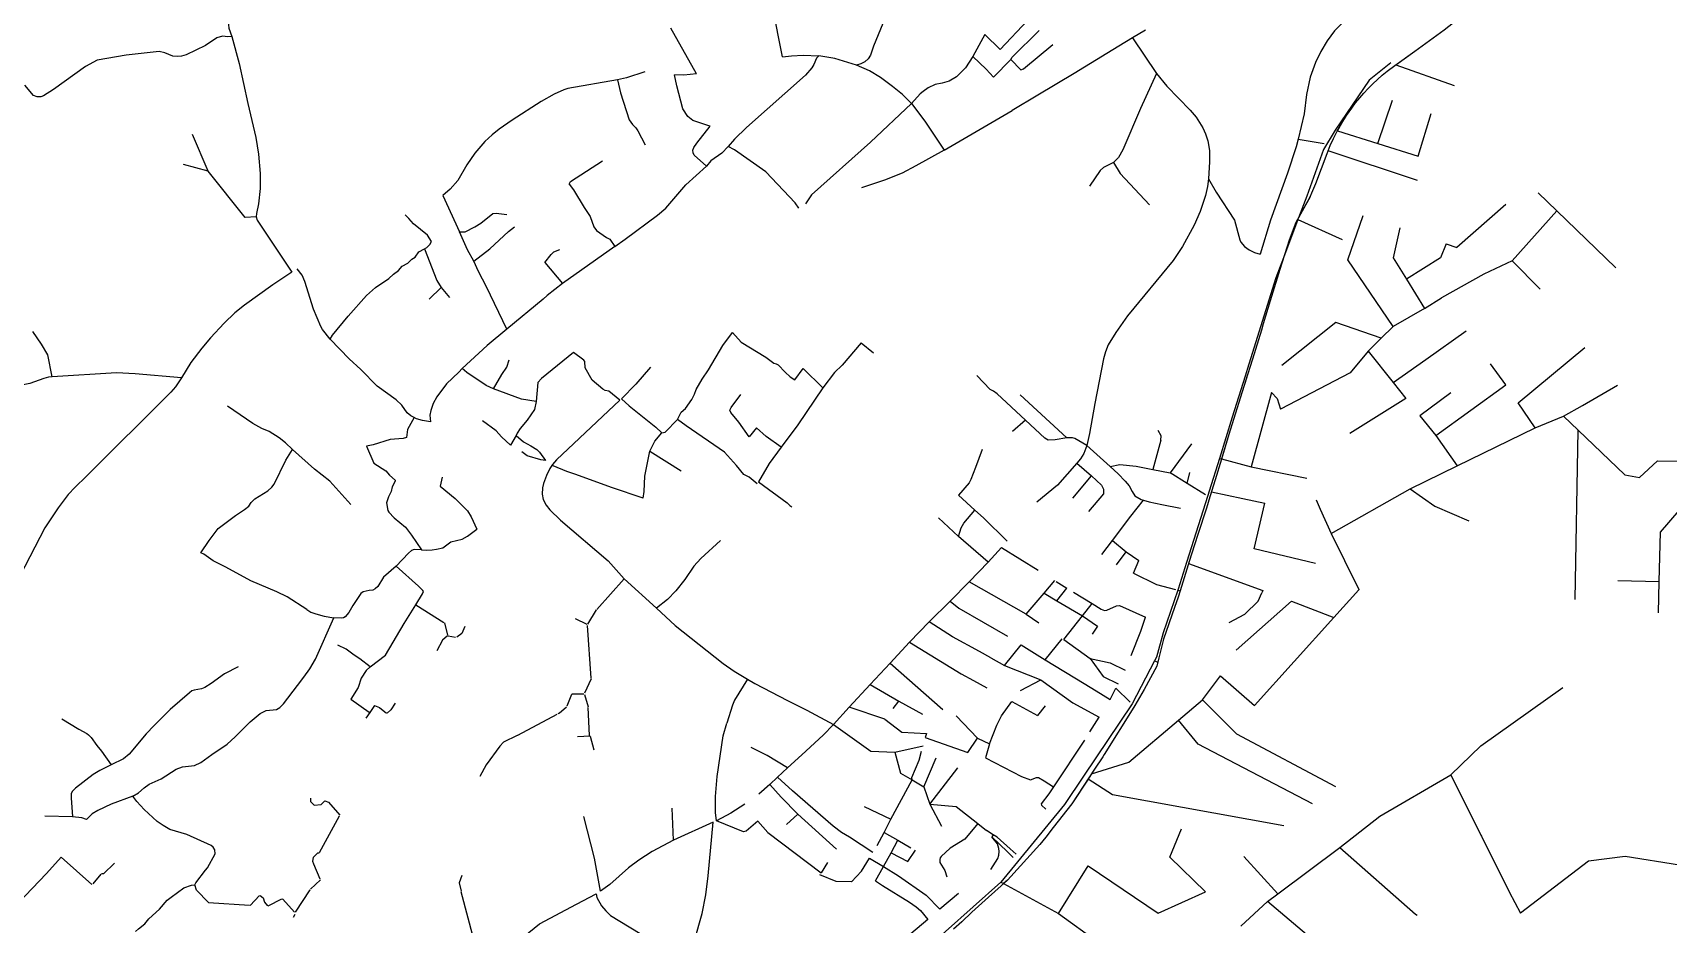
# Model space of a CAD drawing. Header units: metres. Extents: x 432891 to 477890, y 2556094 to 2581523.
# Drawn here: x 452081 to 454709, y 2574045 to 2575478 of the extents above; entities that cross this region are included whole.
import ezdxf

# ---------------------------------------------------------------- set-up
doc = ezdxf.new("R2010")
doc.units = ezdxf.units.M
for name, color, linetype in [('W10_MAIN_PIPE', 1, 'Continuous'), ('W10_PIPE_DN200', 8, 'Continuous'), ('W10_PIPE_DN250_400', 3, 'Continuous'), ('W10_PIPE_DN500_800', 30, 'Continuous'), ('W10_PIPE_DN900_1200', 1, 'Continuous')]:
    doc.layers.add(name, color=color, linetype=linetype)

msp = doc.modelspace()

# ---------------------------------------------------------------- linework, layer by layer
at = {"layer": 'W10_MAIN_PIPE'}
for points in [[(454302, 2575448.6), (454349.2, 2575482.7), (454436.3, 2575552), (454454.7, 2575569.2), (454458, 2575573.5), (454460.9, 2575577.4), (454463.7, 2575581.4), (454465.6, 2575584.4), (454466.4, 2575585.6), (454469.2, 2575590.2), (454471.8, 2575595), (454474.2, 2575599.8), (454476.5, 2575604.8), (454478.6, 2575609.8), (454479.4, 2575611.8)], [(454133.7, 2575214.6), (454136.5, 2575220.7), (454143.2, 2575235.7), (454161.1, 2575284.1), (454166.2, 2575296.8), (454171.5, 2575308.4), (454177.3, 2575319.8), (454184.5, 2575332.6), (454192.3, 2575345), (454200.7, 2575357.1), (454206.9, 2575365.3), (454213.4, 2575373.3), (454220.2, 2575381.1), (454227.2, 2575388.7), (454234.5, 2575396), (454242, 2575403.1), (454249.7, 2575410), (454257.6, 2575416.5), (454269.9, 2575425.3), (454302, 2575448.6)], [(454133.7, 2575214.6), (454111, 2575173.3), (454100.1, 2575144.9), (454085.1, 2575097.6), (454071.9, 2575054.1), (454069.8, 2575047.1), (454058.5, 2575010.2), (454055.4, 2575000.1), (454041.1, 2574953.5), (454033.2, 2574928.6), (454024, 2574899.2), (454003.1, 2574832.6), (453991.2, 2574793.1), (453981.1, 2574759.6), (453972.8, 2574732.5), (453967.2, 2574714.1), (453953.4, 2574671.9), (453943, 2574640.3), (453937.6, 2574622.8), (453924.8, 2574581.4), (453921.5, 2574570.9), (453915.8, 2574554.6), (453898, 2574503.6), (453890.6, 2574473.6), (453887.3, 2574460.1), (453867.4, 2574422.8), (453852.2, 2574396.8), (453850.6, 2574394.1), (453803.1, 2574318), (453800.9, 2574314.7), (453787.5, 2574294.5), (453750.7, 2574239.1), (453721, 2574201.1), (453708.9, 2574185.6), (453699.4, 2574173.5), (453647.4, 2574116.4), (453617, 2574089.2), (453590.4, 2574064.9), (453574.3, 2574049.4), (453560.8, 2574037.6)]]:
    msp.add_lwpolyline(points, dxfattribs=at)
at = {"layer": 'W10_PIPE_DN200'}
for points in [[(454299.4, 2575649.7), (454296.1, 2575636.4), (454281.1, 2575598.2), (454273.2, 2575584.7), (454266.9, 2575575.8), (454249.4, 2575555.7), (454201.1, 2575509.8), (454173.1, 2575481.3), (454161.2, 2575465.2), (454150.9, 2575448.1), (454142.2, 2575430.1), (454134.1, 2575406.8), (454128.1, 2575378.8), (454124.4, 2575347.9), (454114.5, 2575307.3)], [(453286.3, 2575439.2), (453270, 2575520.2), (453268.7, 2575533.3), (453269.1, 2575554.4), (453269.2, 2575565.5), (453267.2, 2575572.9), (453263.1, 2575580.1), (453254.2, 2575591.8)], [(452396.7, 2575496.2), (452396.1, 2575491), (452396.6, 2575485.7), (452401.2, 2575472.3)], [(453635.7, 2575451.4), (453680.1, 2575498.1)], [(452401.2, 2575472.3), (452395, 2575471.5), (452386.3, 2575472.4), (452377.2, 2575469.9), (452358.8, 2575457.7), (452328, 2575442.6), (452320.6, 2575440.5), (452313.4, 2575439.9), (452306.3, 2575440.6), (452293.9, 2575445.8), (452284.5, 2575447.8), (452231.8, 2575441.8), (452185, 2575434), (452166.2, 2575423.9), (452114.6, 2575386.9), (452099, 2575376.8), (452094.7, 2575375.2), (452088.4, 2575375), (452082.6, 2575377.4), (452068.9, 2575393.8)], [(452401.2, 2575472.3), (452413, 2575428.7), (452426.8, 2575364.4), (452439.7, 2575309.7), (452444.4, 2575283.2), (452446.9, 2575251.9)], [(453147.7, 2575412), (453106.8, 2575485.3)], [(453611.1, 2575475.2), (453591.9, 2575440)], [(453611.1, 2575475.2), (453635.7, 2575451.4)], [(453652.7, 2575435.2), (453655, 2575438.6), (453698.7, 2575481.5)], [(453869.3, 2575482.4), (453848.6, 2575470)], [(453848.6, 2575470), (453886.7, 2575412.6)], [(453286.3, 2575439.2), (453300.6, 2575441.1), (453319.3, 2575441.8), (453344.2, 2575440.9)], [(453591.9, 2575440), (453580.2, 2575421.5), (453565.8, 2575407.2), (453553.6, 2575400.3), (453542.6, 2575397), (453531.2, 2575394.7), (453519.9, 2575389.6), (453511.8, 2575383.8), (453507.5, 2575379.8), (453493.2, 2575364.2)], [(453591.9, 2575440), (453613.1, 2575419.5), (453625.2, 2575406.6)], [(453669, 2575418.3), (453673.3, 2575420.3), (453720.4, 2575459.1)], [(453065, 2575415.4), (453035.5, 2575405.7), (453020.9, 2575402.2)], [(453147.7, 2575412), (453127.5, 2575409.7), (453112.7, 2575410.4)], [(453170, 2575328.2), (453166.2, 2575328.8), (453142.1, 2575337), (453134, 2575343.4), (453125.8, 2575355.9), (453116.2, 2575392.7), (453112.7, 2575410.4)], [(453625.2, 2575406.6), (453652.7, 2575435.2)], [(453652.7, 2575435.2), (453669, 2575418.3)], [(453886.7, 2575412.6), (453861.2, 2575356.5), (453833.1, 2575290.2), (453825.8, 2575277.5), (453818.1, 2575269.8)], [(453886.7, 2575412.6), (453903.7, 2575392.5), (453941.2, 2575353.9), (453950.7, 2575342.3), (453961.2, 2575325.3), (453965.8, 2575315.5), (453969.4, 2575304.4), (453972, 2575288.7), (453972.3, 2575270.4), (453970.7, 2575243.4)], [(454263.2, 2575429.6), (454228.9, 2575401.8), (454173.9, 2575321.8)], [(454271.6, 2575426.6), (454365, 2575393.4)], [(453020.9, 2575402.2), (452941, 2575388.4), (452934.8, 2575386.5), (452919.1, 2575379.2), (452898.5, 2575367.4), (452851.5, 2575337.5), (452830.9, 2575323.3), (452819.6, 2575314.3), (452807.9, 2575303.5), (452791.7, 2575284.7), (452778.9, 2575265.9), (452764.4, 2575240.8), (452752.3, 2575226.6), (452740.2, 2575216.4)], [(453020.9, 2575402.2), (453025.6, 2575381.6), (453039.7, 2575338), (453045.1, 2575330.4), (453050.3, 2575325.1), (453053.8, 2575320.4), (453065.3, 2575297.8)], [(453493.2, 2575364.2), (453427.7, 2575302.4), (453332.8, 2575217.4), (453323, 2575203)], [(454242.7, 2575300.3), (454266, 2575369.8)], [(454307.5, 2575279.6), (454328.1, 2575348.3)], [(452363.5, 2575255.7), (452338, 2575314.7)], [(453163.9, 2575263.5), (453144.4, 2575281.3), (453142.5, 2575285), (453142, 2575289.5), (453143.4, 2575293.6), (453148.2, 2575300.4), (453170, 2575328.2)], [(454114.5, 2575307.3), (454111.4, 2575294.7), (454097.3, 2575252.3), (454070.1, 2575176.9), (454053.5, 2575122.3)], [(454114.5, 2575307.3), (454156.6, 2575300.3)], [(454173.9, 2575321.8), (454155.5, 2575290.6)], [(454177.7, 2575320.6), (454242.7, 2575300.3)], [(453312.3, 2575196.4), (453306.6, 2575204.7), (453259.5, 2575254.6), (453209.2, 2575290.1), (453199, 2575295.4)], [(453545.9, 2575289.6), (453500.5, 2575264), (453478.1, 2575252.5), (453449.8, 2575241.1), (453413.1, 2575229.1)], [(454155.5, 2575290.6), (454128.3, 2575215.7)], [(454306.4, 2575240.8), (454162.7, 2575288.2)], [(454242.7, 2575300.3), (454307.5, 2575279.6)], [(452363.5, 2575255.7), (452323.6, 2575266.5)], [(452440.5, 2575182), (452422.8, 2575181), (452363.5, 2575255.7)], [(452446.9, 2575251.9), (452446.9, 2575227.8), (452444, 2575203)], [(452943.4, 2575234.9), (452945.4, 2575239.2), (452997, 2575272.4)], [(453818.1, 2575269.8), (453801.8, 2575261.3), (453796.4, 2575256.5), (453779.4, 2575231.5)], [(453818.1, 2575269.8), (453828.7, 2575252.1), (453875.7, 2575201.5)], [(452943.4, 2575234.9), (452950.3, 2575225.8), (452967.5, 2575197.1), (452977.3, 2575182.9), (452983, 2575166.4), (452987.3, 2575160.2), (453003.1, 2575149.3), (453008.5, 2575146.6), (453016.6, 2575134.4)], [(453970.7, 2575243.4), (453969.1, 2575231.1), (453965.8, 2575216.6), (453957, 2575190.9), (453947.3, 2575169.1), (453928.9, 2575134.5), (453913.6, 2575112.2), (453840.6, 2575023.4), (453821.4, 2574996.6), (453809.5, 2574976.5), (453804.9, 2574965.2), (453801.9, 2574954), (453787.8, 2574882.2), (453779.4, 2574834.1), (453774.8, 2574814.7)], [(453970.7, 2575243.4), (453982.9, 2575221.9), (454012.1, 2575176.8), (454020.7, 2575145.3), (454022.5, 2575141.8), (454028.6, 2575134.7), (454036, 2575129), (454044.4, 2575124.8), (454053.5, 2575122.3)], [(452444, 2575203), (452440.8, 2575187.5), (452440.5, 2575182)], [(452740.2, 2575216.4), (452767.1, 2575157.9)], [(454128.3, 2575215.7), (454115.1, 2575180.7)], [(454448.3, 2575202.3), (454369.5, 2575132.9)], [(454500.1, 2575220.7), (454530.1, 2575191.8)], [(452440.5, 2575182), (452442.2, 2575176.7), (452497.5, 2575093.2)], [(452722.3, 2575142.4), (452715.7, 2575152.6), (452693.4, 2575171.1), (452685.8, 2575179.7), (452679.6, 2575185.5)], [(452767.1, 2575157.9), (452776.2, 2575157.9), (452792, 2575166.1), (452801.4, 2575172.1), (452820.6, 2575187.7), (452825.8, 2575188.2), (452843, 2575185.9)], [(454114.1, 2575178.1), (454092.4, 2575120.8)], [(454114.1, 2575178.1), (454185.3, 2575146)], [(454267.1, 2575006.1), (454194.5, 2575113.1), (454219.2, 2575184.6)], [(454530.1, 2575191.8), (454458.2, 2575111.4)], [(454530.1, 2575191.8), (454624.8, 2575100.5)], [(452790.1, 2575110.8), (452779.9, 2575129.2), (452767.1, 2575157.9)], [(452790.1, 2575110.8), (452816, 2575131.1), (452845.6, 2575158.8), (452855.6, 2575166)], [(454277.7, 2575164.6), (454267.3, 2575116.5), (454288.4, 2575082.1)], [(452559.4, 2574985.8), (452563.2, 2574992.1), (452588.2, 2575022.4), (452617.6, 2575056), (452632.1, 2575068.9), (452653.8, 2575082.9), (452661.2, 2575090.3), (452669, 2575095.9), (452674.9, 2575102.8), (452683.9, 2575107.8), (452690.6, 2575114.1), (452695.8, 2575117.5), (452701.9, 2575126), (452710.7, 2575130.9)], [(452710.7, 2575130.9), (452714.6, 2575132.8), (452719.6, 2575137.6), (452722.3, 2575142.4)], [(452710.7, 2575130.9), (452730.9, 2575079.7), (452737.9, 2575068.6)], [(452904, 2575108.9), (452914.3, 2575121.9), (452918.7, 2575125.8), (452928.5, 2575129.7)], [(454352.1, 2575138.9), (454343, 2575116.2), (454288.4, 2575082.1)], [(454352.1, 2575138.9), (454369.5, 2575132.9)], [(452559.4, 2574985.8), (452547.2, 2575001), (452544.2, 2575006), (452532.3, 2575033.7), (452518.8, 2575078.5), (452514.2, 2575088.4), (452506.4, 2575098.9)], [(452843, 2575002), (452810.4, 2575069.9), (452797.5, 2575094.2), (452790.1, 2575110.8)], [(452904, 2575108.9), (452932.8, 2575075.2)], [(454458.2, 2575111.4), (454412.6, 2575090.1)], [(454503.6, 2575066.2), (454458.2, 2575111.4)], [(452497.5, 2575093.2), (452467.1, 2575073.2), (452421.6, 2575040.1), (452406.2, 2575028), (452389.1, 2575011.5), (452367, 2574987.8), (452352.9, 2574971.4)], [(452737.9, 2575068.6), (452718.6, 2575049.9)], [(452737.9, 2575068.6), (452750.9, 2575052.5)], [(454288.4, 2575082.1), (454317.4, 2575034.9)], [(454412.6, 2575090.1), (454344.7, 2575052)], [(454317.4, 2575034.9), (454344.7, 2575052)], [(454317.4, 2575034.9), (454267.1, 2575006.1)], [(452112.7, 2574925.2), (452105.5, 2574960.4), (452095.7, 2574977.8), (452081.7, 2574998)], [(453144.7, 2574897.5), (453147.4, 2574905), (453157.2, 2574921.6), (453167.1, 2574936.3), (453190.1, 2574975.5), (453205.8, 2574996.2)], [(453205.8, 2574996.2), (453219.8, 2574980.6), (453259.2, 2574956.7), (453271.9, 2574947), (453275.7, 2574946.2), (453279.2, 2574944.2), (453290.4, 2574932.4), (453298.4, 2574925.4), (453305.7, 2574920.2), (453319.5, 2574938.6), (453350.6, 2574907.3)], [(454248, 2574987.1), (454175.2, 2575012.6), (454088.4, 2574943.3)], [(454267.1, 2575006.1), (454248, 2574987.1)], [(454319.6, 2574953), (454384.5, 2574998.8)], [(452352.9, 2574971.4), (452335.4, 2574948.2), (452320.4, 2574923.7)], [(452694.1, 2574859.9), (452688.8, 2574862.6), (452683.2, 2574867.1), (452674.7, 2574879.5), (452665.6, 2574888), (452635, 2574910), (452608.4, 2574936.9), (452589.9, 2574954), (452559.4, 2574985.8)], [(453412.7, 2574979.7), (453381.9, 2574943.7), (453369.7, 2574932.1), (453350.6, 2574907.3)], [(453412.7, 2574979.7), (453432.5, 2574963.5)], [(454227, 2574966.3), (454198.1, 2574931.6), (454086.1, 2574873.1)], [(454248, 2574987.1), (454227, 2574966.3)], [(454227, 2574966.3), (454267.2, 2574915.9)], [(454468, 2574883.1), (454574.9, 2574972.1)], [(452821.7, 2574906.1), (452835, 2574929.1), (452842.9, 2574940.7), (452846.8, 2574952.5)], [(453074, 2574940.6), (453050.2, 2574913.3), (453027.3, 2574889.9)], [(454267.2, 2574915.9), (454319.6, 2574953)], [(454448.1, 2574912.4), (454423.7, 2574946.3)], [(452112.7, 2574925.2), (452106.7, 2574924.6), (452099.2, 2574922.4), (452076.6, 2574914.4), (452048, 2574908.6)], [(452320.4, 2574923.7), (452246.1, 2574930), (452215.8, 2574931.4), (452112.7, 2574925.2)], [(452320.4, 2574923.7), (452310.7, 2574909.1), (452303.4, 2574900.5), (452167.3, 2574764.9)], [(453676.3, 2574855.5), (453631.2, 2574897.7), (453625.2, 2574902), (453619.7, 2574904.6), (453598.5, 2574927.1)], [(454032, 2574924.6), (454024, 2574899.2), (454003.1, 2574832.6), (453991.2, 2574793.2)], [(454267.2, 2574915.9), (454287.6, 2574890.3)], [(454335.9, 2574830.8), (454448.1, 2574912.4)], [(454571.5, 2574878.9), (454627.5, 2574911.8)], [(452890.3, 2574885.4), (452887.7, 2574872.6), (452875.9, 2574855.3), (452864.7, 2574842.3), (452859.8, 2574834.7), (452858.2, 2574830.9)], [(453027.3, 2574889.9), (453039.7, 2574878.7), (453082.4, 2574844.5), (453092.1, 2574835.1)], [(453117.5, 2574856.7), (453123.5, 2574868.1), (453130.2, 2574874.3), (453140.3, 2574888.7), (453144.7, 2574897.5)], [(453283.7, 2574812.2), (453260, 2574829.2), (453244.5, 2574843.4), (453232.7, 2574828.6), (453215.8, 2574852.1), (453203, 2574868), (453201.3, 2574871.8), (453203.6, 2574875.9), (453219, 2574897)], [(453350.6, 2574907.3), (453310.7, 2574847.9), (453283.7, 2574812.2)], [(453668, 2574896.1), (453742.7, 2574827.1)], [(454071.8, 2574899.9), (454039.1, 2574780.4)], [(454071.8, 2574899.9), (454080.8, 2574890.3), (454086.1, 2574873.1)], [(454287.6, 2574890.3), (454197.7, 2574834.2)], [(454360, 2574899.2), (454310, 2574862.4)], [(452498.9, 2574808.4), (452487.6, 2574819.1), (452477.5, 2574827), (452461.5, 2574837.2), (452449.7, 2574842), (452435, 2574849.9), (452394.2, 2574878.1)], [(454310, 2574862.4), (454335.9, 2574830.8)], [(454495.3, 2574843.1), (454468, 2574883.1)], [(454495.3, 2574843.1), (454540.8, 2574862.2)], [(454540.8, 2574862.2), (454571.5, 2574878.9)], [(454540.8, 2574862.2), (454564.2, 2574839.7)], [(452848.8, 2574815.6), (452834.5, 2574828.5), (452826, 2574838.1), (452804, 2574854.5)], [(453072.9, 2574805.9), (453081, 2574821.8), (453092.1, 2574835.1)], [(453092.1, 2574835.1), (453097.8, 2574836.3), (453117.5, 2574856.7)], [(453245.5, 2574753), (453232.6, 2574763.7), (453223.9, 2574768), (453212.2, 2574782.5), (453193, 2574804.1), (453131.3, 2574846.2), (453117.5, 2574856.7)], [(453676.3, 2574855.5), (453655.4, 2574837.3)], [(453742.7, 2574827.1), (453724.4, 2574824.1), (453712.7, 2574823.3), (453707.4, 2574826.6), (453676.3, 2574855.5)], [(453893.7, 2574823.2), (453894.2, 2574830.1), (453889.7, 2574838.7)], [(454370.1, 2574781.9), (454495.3, 2574843.1)], [(454559.5, 2574567.2), (454564.2, 2574839.7)], [(454564.2, 2574839.7), (454639.3, 2574767.6)], [(452351.5, 2574642.1), (452364.8, 2574661.9), (452379.2, 2574681.2), (452407.1, 2574702.4), (452421.5, 2574711.7), (452428.6, 2574717.4), (452432.4, 2574723.3), (452438.2, 2574728.9), (452459.4, 2574741.9), (452465.4, 2574747.9), (452469.2, 2574752.8), (452488.3, 2574791.2), (452498.9, 2574808.4)], [(452592.4, 2574720.2), (452558.7, 2574757.5), (452534, 2574776.9), (452498.9, 2574808.4)], [(452858.2, 2574830.9), (452848.8, 2574815.6)], [(452858.2, 2574830.9), (452869.8, 2574820.5), (452881.9, 2574814.4), (452891.5, 2574808.3), (452895.9, 2574804.3), (452905.2, 2574790.7)], [(453062.1, 2574730.4), (453063.9, 2574740.9), (453064.8, 2574765.7), (453072.9, 2574805.9)], [(453072.9, 2574805.9), (453123.1, 2574774.3)], [(453283.7, 2574812.2), (453264.8, 2574785.8), (453247.4, 2574756.3)], [(453606.7, 2574808.2), (453596.1, 2574779.7), (453588.8, 2574759.9)], [(453774.8, 2574814.7), (453755.5, 2574825.9), (453751.8, 2574827), (453742.7, 2574827.1)], [(453774.8, 2574814.7), (453770.2, 2574802.1), (453764.9, 2574793.4), (453759.1, 2574786.4)], [(453774.8, 2574814.7), (453812.4, 2574781)], [(453893.7, 2574823.2), (453880.8, 2574776.2)], [(453943.3, 2574817.5), (453908.8, 2574771.1)], [(454335.9, 2574830.8), (454370.1, 2574781.9)], [(452905.2, 2574790.7), (452897.7, 2574792), (452876.1, 2574798.2), (452867, 2574804.5)], [(453062.1, 2574730.4), (453011.1, 2574747.5), (452954.1, 2574768.2), (452939.3, 2574772.9), (452917.6, 2574782.3), (452916.4, 2574784.1)], [(453759.1, 2574786.4), (453727.7, 2574751.1)], [(453759.1, 2574786.4), (453782.3, 2574765.9)], [(453812.4, 2574781), (453827.9, 2574784.3), (453854.1, 2574781.4), (453880.8, 2574776.2)], [(453812.4, 2574781), (453825.3, 2574769.2), (453836.8, 2574757.4), (453843.1, 2574749.9), (453847.8, 2574740.9)], [(453988, 2574794.1), (453991.2, 2574793.2)], [(453991.2, 2574793.2), (454039.1, 2574780.4)], [(454039.1, 2574780.4), (454128.4, 2574762.1)], [(454294.3, 2574744.9), (454370.1, 2574781.9)], [(454639.3, 2574767.6), (454662.8, 2574763.2), (454691.7, 2574790.2), (454813.5, 2574789.4)], [(454694.7, 2574596.1), (454696.6, 2574675.3), (454726.6, 2574710.4), (454812.7, 2574710.4), (454813.5, 2574789.4)], [(452167.3, 2574764.9), (452149.7, 2574747.9), (452138.5, 2574735.9), (452122.3, 2574714.5), (452100.7, 2574682.7), (452044.9, 2574573.6), (452038.1, 2574563.7), (452032.3, 2574553.4), (452021.7, 2574528.1), (452017.5, 2574516.2), (452014.5, 2574504.2), (452010.3, 2574493.4), (452004.8, 2574482.9), (451995, 2574455.3)], [(452739.5, 2574763.9), (452735.8, 2574749.7), (452760.2, 2574729.8), (452780.2, 2574710), (452785.9, 2574700), (452795, 2574680.1)], [(453247.4, 2574756.3), (453293.7, 2574722.5), (453297.7, 2574718.4), (453301.2, 2574716.4)], [(453588.8, 2574759.9), (453585.9, 2574754.8), (453568.6, 2574735.1)], [(453752.7, 2574730), (453782.3, 2574765.9)], [(453782.3, 2574765.9), (453798.5, 2574751.1), (453801.6, 2574744.6), (453802, 2574739), (453801.7, 2574737.1), (453777.9, 2574708.7)], [(453880.8, 2574776.2), (453908.8, 2574771.1)], [(453936.1, 2574754), (453908.8, 2574771.1)], [(453936.1, 2574754), (453940.7, 2574771.2)], [(453965.6, 2574735.5), (453936.1, 2574754)], [(453568.6, 2574735.1), (453595.2, 2574710.9)], [(453727.7, 2574751.1), (453694.6, 2574723.7)], [(453816.1, 2574662.1), (453845.7, 2574701.1), (453866.2, 2574726.8)], [(453847.8, 2574740.9), (453852.2, 2574733.8), (453862.3, 2574728.1), (453866.2, 2574726.8)], [(453866.2, 2574726.8), (453875.1, 2574724.1), (453895.6, 2574719.9)], [(453975.3, 2574740.6), (453972.8, 2574732.5), (453967.2, 2574714.1), (453953.4, 2574671.9), (453943, 2574640.3), (453938.4, 2574625.4)], [(453975.3, 2574740.6), (454025.6, 2574729.6)], [(454025.6, 2574729.6), (454060.8, 2574721.9)], [(454143.5, 2574727.4), (454150, 2574712.5), (454167.7, 2574673.6)], [(454167.7, 2574673.6), (454294.3, 2574744.9)], [(454294.3, 2574744.9), (454334.4, 2574717.1), (454388.9, 2574694)], [(453568.8, 2574668.4), (453573, 2574682.3), (453577.5, 2574690), (453595.2, 2574710.9)], [(453595.2, 2574710.9), (453609, 2574698.4), (453647.1, 2574660.8)], [(453895.6, 2574719.9), (453925.7, 2574714.1)], [(454142.4, 2574625.4), (454044, 2574648.9), (454060.8, 2574721.9)], [(452705.8, 2574647.2), (452714.1, 2574646.7), (452723.2, 2574647.3), (452730.2, 2574648), (452740.4, 2574650.3), (452753, 2574659.8), (452771.2, 2574664.2), (452779.9, 2574669.3), (452795, 2574680.1)], [(453568.8, 2574668.4), (453536.7, 2574698.5)], [(454167.7, 2574673.6), (454189.1, 2574630.1), (454212, 2574583.6), (454212.3, 2574583.1)], [(453186.5, 2574662.4), (453155.1, 2574633.2), (453143.6, 2574620.7), (453129.2, 2574599.4), (453114.6, 2574581.2), (453101.1, 2574567.3), (453083.8, 2574553.2)], [(453616.3, 2574627.4), (453568.8, 2574668.4)], [(453638.1, 2574650.9), (453616.3, 2574627.4)], [(453638.1, 2574650.9), (453697, 2574614.3)], [(453798.9, 2574639.5), (453816.1, 2574662.1)], [(453816.1, 2574662.1), (453838.2, 2574644.1)], [(452521.9, 2574551), (452490.1, 2574571.5), (452473.8, 2574579.8), (452431.6, 2574597.4), (452391.8, 2574619.4), (452371.5, 2574629.7), (452356.5, 2574640), (452351.5, 2574642.1)], [(452696.7, 2574558.7), (452707.6, 2574576.2), (452709.2, 2574580.3), (452708.4, 2574582), (452701.2, 2574588.7), (452665.2, 2574621.1)], [(453616.3, 2574627.4), (453585.8, 2574595.5)], [(453822.8, 2574623), (453838.2, 2574644.1)], [(453838.2, 2574644.1), (453858.8, 2574630)], [(453849.8, 2574609.5), (453858.8, 2574630)], [(453938.4, 2574625.4), (453937.6, 2574622.8), (453924.8, 2574581.4), (453924.6, 2574580.9)], [(453938.4, 2574625.4), (454057.8, 2574581.6)], [(453031.8, 2574600.3), (452987.5, 2574551.5)], [(453585.8, 2574595.5), (453555.2, 2574564.8)], [(453677.7, 2574543.6), (453585.8, 2574595.5)], [(453706.4, 2574577.3), (453723.8, 2574597.7)], [(453725.7, 2574596.5), (453743, 2574585.8)], [(453849.8, 2574609.5), (453887.2, 2574591.2)], [(454628.2, 2574597.6), (454694.7, 2574596.1)], [(454693.6, 2574545.7), (454694.7, 2574596.1)], [(453677.7, 2574543.6), (453706.4, 2574577.3)], [(453706.4, 2574577.3), (453726.7, 2574565.3)], [(453726.7, 2574565.3), (453743, 2574585.8)], [(453753.4, 2574579.3), (453783.4, 2574560.7)], [(453887.2, 2574591.2), (453917.3, 2574583.5)], [(453924.6, 2574580.9), (453921.1, 2574582.4)], [(454003.5, 2574530.2), (454028.8, 2574543.5), (454050.4, 2574564.5), (454056.4, 2574577.8)], [(454057.8, 2574581.6), (454056.4, 2574577.8)], [(454171.9, 2574538.4), (454212.3, 2574583.1)], [(452521.9, 2574551), (452528.4, 2574547.1), (452536.2, 2574544.2), (452549.9, 2574540.7), (452565.4, 2574538.1)], [(452623.5, 2574459.3), (452648.4, 2574478.1), (452678, 2574529), (452696.7, 2574558.7)], [(452696.7, 2574558.7), (452742, 2574530.3)], [(452986.8, 2574550.8), (452972.8, 2574527.8)], [(453555.2, 2574564.8), (453521.9, 2574531.5)], [(453555.2, 2574564.8), (453569.2, 2574553.4), (453647.7, 2574508.5)], [(453677.7, 2574543.6), (453698.1, 2574529.6)], [(453726.7, 2574565.3), (453767.9, 2574541.1)], [(453767.9, 2574541.1), (453783.4, 2574560.7)], [(453783.4, 2574560.7), (453797.8, 2574551.7), (453803.3, 2574549.8), (453807.1, 2574550.1), (453822.5, 2574556.9), (453827.3, 2574557.6), (453869.4, 2574538.8)], [(454103.6, 2574564.7), (454014.8, 2574485.8)], [(454103.6, 2574564.7), (454171.9, 2574538.4)], [(452742.8, 2574529.8), (452747.8, 2574509.8)], [(452775.8, 2574523.8), (452770.8, 2574512.8), (452762.8, 2574506.8)], [(452952.8, 2574536.8), (452971.8, 2574527.8)], [(452978.8, 2574440.8), (452972.9, 2574525.8)], [(453521.9, 2574531.5), (453490.1, 2574498.6)], [(453602.4, 2574483.7), (453559, 2574507.4), (453521.9, 2574531.5)], [(453737.9, 2574502.8), (453767.9, 2574541.1)], [(453767.9, 2574541.1), (453792.1, 2574524.6), (453783.7, 2574511.8)], [(453846.2, 2574477.5), (453861.8, 2574516.4), (453869.4, 2574538.8)], [(453989.7, 2574444.6), (454044.3, 2574397), (454171.9, 2574538.4)], [(452623.5, 2574459.3), (452606.9, 2574472.2), (452597.8, 2574477.6), (452585, 2574487.3), (452571.5, 2574494)], [(452747.8, 2574508.8), (452739.8, 2574501.8), (452730.8, 2574484.8)], [(452748.8, 2574508.8), (452760.8, 2574506.8)], [(453490.1, 2574498.6), (453458.8, 2574464.9)], [(453490.1, 2574498.6), (453573.3, 2574448.1)], [(453643, 2574461.4), (453669.4, 2574494.6)], [(453669.4, 2574494.6), (453707.9, 2574470.3)], [(453707.9, 2574470.3), (453735.3, 2574504.1)], [(453737.9, 2574502.8), (453780.5, 2574472.4)], [(453458.8, 2574464.9), (453426.9, 2574430.5)], [(453458.8, 2574464.9), (453543.4, 2574390.7)], [(453620.8, 2574473.6), (453602.4, 2574483.7)], [(453620.8, 2574473.6), (453643, 2574461.4)], [(453707.9, 2574470.3), (453770.5, 2574432.1)], [(453780.5, 2574472.4), (453812.3, 2574465.7)], [(453780.5, 2574472.4), (453801.4, 2574443.7)], [(453812.3, 2574465.7), (453836.5, 2574453.7)], [(453883.9, 2574468.5), (453888.9, 2574466.7)], [(452411.6, 2574459.3), (452389.6, 2574447.8), (452368.1, 2574432.1), (452358.1, 2574425.8), (452352.6, 2574423.5), (452340.8, 2574421.7), (452337.3, 2574420.4), (452333.2, 2574417.5), (452302.5, 2574390.4), (452276.3, 2574365), (452263.9, 2574351.6), (452236.6, 2574318.9), (452227.2, 2574311.3), (452207.7, 2574301.5)], [(452623.5, 2574459.3), (452617.2, 2574453.4), (452609.2, 2574440.8), (452604.4, 2574426), (452592.7, 2574406.9)], [(452978.8, 2574439.8), (452967.8, 2574416.8)], [(453230, 2574439.3), (453209.2, 2574405.7), (453205.7, 2574397.4), (453196.6, 2574368.7)], [(453573.3, 2574448.1), (453592.8, 2574437.2)], [(453592.8, 2574437.2), (453614.3, 2574425.2)], [(453643, 2574461.4), (453701.2, 2574438)], [(453668.7, 2574421.2), (453701.2, 2574438)], [(453701.2, 2574438), (453752.5, 2574401.4)], [(453801.4, 2574443.7), (453825.3, 2574431.9)], [(453960.7, 2574406), (453989.7, 2574444.6)], [(452946.8, 2574414.8), (452939.8, 2574395.8)], [(452947.8, 2574415.8), (452966.8, 2574415.8)], [(452967.8, 2574414.8), (452973.8, 2574394.8)], [(453426.9, 2574430.5), (453393.3, 2574394.2)], [(453426.9, 2574430.5), (453473.2, 2574404.2)], [(453770.5, 2574432.1), (453789.9, 2574420.4)], [(453789.9, 2574420.4), (453812.4, 2574406.8)], [(453812.4, 2574406.8), (453821.5, 2574424.6)], [(453821.5, 2574424.6), (453844.9, 2574402.3)], [(454359.7, 2574285.3), (454408.2, 2574332.3), (454539.7, 2574426.1)], [(452592.7, 2574406.9), (452622.2, 2574386.2)], [(452623, 2574385.6), (452616.8, 2574376.8)], [(452630.8, 2574396.8), (452623, 2574385.6)], [(452630.8, 2574396.8), (452638.8, 2574393.8), (452649.8, 2574384.8)], [(452663.8, 2574400.8), (452656.8, 2574389.8), (452650.8, 2574384.8)], [(452927.5, 2574384.5), (452924.9, 2574383.7)], [(452927.5, 2574384.5), (452939.1, 2574395.1)], [(452976.2, 2574348.8), (452973.9, 2574393.8)], [(453393.3, 2574394.2), (453367.8, 2574366.7)], [(453450.4, 2574374.8), (453393.3, 2574394.2)], [(453463.9, 2574392.2), (453473.2, 2574404.2)], [(453473.2, 2574404.2), (453511.2, 2574383.2)], [(453630.5, 2574365.3), (453637.9, 2574380.3), (453654.4, 2574403.3)], [(453654.4, 2574403.3), (453695.6, 2574380.8)], [(453708.1, 2574396.5), (453695.6, 2574380.8)], [(453752.5, 2574401.4), (453795, 2574378.2)], [(453922.3, 2574373.4), (453960.7, 2574406)], [(453960.7, 2574406), (454015.4, 2574351.2), (454174.3, 2574266.9)], [(452128.3, 2574375.4), (452155.5, 2574359), (452168.6, 2574352.1), (452171.3, 2574349.7), (452175.5, 2574345.3), (452184.4, 2574332.5), (452192.1, 2574323.5), (452207.7, 2574301.5)], [(452860.7, 2574349.2), (452923.9, 2574383.3)], [(453180.1, 2574211.9), (453178.6, 2574225.1), (453178.6, 2574250.8), (453181.3, 2574283.1), (453190.7, 2574348), (453196.6, 2574368.7)], [(453367.8, 2574366.7), (453351.5, 2574349.5), (453317.3, 2574317.8)], [(453367.8, 2574366.7), (453427.8, 2574323.8)], [(453450.4, 2574374.8), (453477.8, 2574353.9)], [(453565.3, 2574380.5), (453599.2, 2574344.3)], [(453618.5, 2574335.3), (453630.5, 2574365.3)], [(453780, 2574354.8), (453795, 2574378.2)], [(453782.7, 2574287.3), (453842.7, 2574305.8), (453922.3, 2574373.4)], [(454137.4, 2574238.7), (453953.7, 2574334.7), (453922.3, 2574373.4)], [(452859.8, 2574348.8), (452837.8, 2574337.8), (452831.8, 2574331.8), (452809.8, 2574301.8), (452799.8, 2574282.8)], [(452976.8, 2574347.8), (452956.8, 2574346.8)], [(452976.8, 2574347.8), (452982.8, 2574325.8)], [(453466.5, 2574322.1), (453511.8, 2574332.1)], [(453477.8, 2574353.9), (453517.2, 2574351.9), (453515.5, 2574345.6)], [(453515.5, 2574345.6), (453584, 2574321.4)], [(453584, 2574321.4), (453599.2, 2574344.3)], [(453599.2, 2574344.3), (453618.5, 2574335.3)], [(453618.5, 2574335.3), (453612, 2574313.1)], [(453771.3, 2574341.3), (453721.4, 2574266.4)], [(453294.3, 2574296.6), (453261.5, 2574316.5), (453235.8, 2574329.3)], [(453317.3, 2574317.8), (453294.3, 2574296.6)], [(453427.8, 2574323.8), (453466.5, 2574322.1)], [(453466.5, 2574322.1), (453475.5, 2574288.1), (453494.3, 2574277.7)], [(453494.3, 2574277.7), (453493.8, 2574281.4), (453505.6, 2574309.3), (453509.6, 2574323.8)], [(453513.3, 2574266.5), (453533, 2574313)], [(453612, 2574313.1), (453670, 2574283), (453684.7, 2574277.5), (453694.1, 2574281.2), (453697.2, 2574281.1), (453706.5, 2574276), (453721.4, 2574266.4)], [(452207.7, 2574301.5), (452189.1, 2574292.4), (452178.8, 2574285.9), (452150, 2574263.9), (452145.2, 2574259.3), (452143.4, 2574255.3), (452143, 2574248.6), (452145.5, 2574218.3)], [(453278.2, 2574281.7), (453265.6, 2574270)], [(453294.3, 2574296.6), (453278.2, 2574281.7)], [(453431.3, 2574160.6), (453393.9, 2574185.3), (453380.9, 2574192.9), (453367.3, 2574203.2), (453302, 2574259.9), (453278.2, 2574281.7)], [(453523, 2574238.5), (453568, 2574297)], [(453782.7, 2574287.3), (453776.9, 2574278.6)], [(454181.7, 2574168.7), (454246, 2574219.3), (454359.7, 2574285.3)], [(454359.7, 2574285.3), (454408.2, 2574188.8), (454409.1, 2574187)], [(453265.6, 2574270), (453248, 2574254.5)], [(453265.6, 2574270), (453283.8, 2574249.7), (453310.8, 2574222.2)], [(453460, 2574214.2), (453494.3, 2574277.7)], [(453494.3, 2574277.7), (453513.3, 2574266.5)], [(453513.3, 2574266.5), (453523, 2574238.5)], [(453721.4, 2574266.4), (453713.9, 2574255.2), (453701.4, 2574239), (453702, 2574236.7), (453709, 2574230.6)], [(453816, 2574253.6), (453776.9, 2574278.6)], [(454091.6, 2574203.7), (453816, 2574253.6)], [(452242.3, 2574251.2), (452207.6, 2574238.5), (452185.9, 2574228.3), (452177, 2574223), (452167.8, 2574213.6)], [(452527.8, 2574247.8), (452527.8, 2574242.8), (452533.8, 2574236.8), (452544.8, 2574237.8), (452550.8, 2574243.8)], [(452550.8, 2574243.8), (452556.8, 2574241.8), (452574.8, 2574220.8)], [(453110.9, 2574180.4), (453108.9, 2574232)], [(453225.3, 2574238.2), (453203.2, 2574224.2), (453180.1, 2574211.9)], [(453417.3, 2574234.9), (453460, 2574214.2)], [(453523, 2574238.5), (453541.6, 2574203.1)], [(453523, 2574238.5), (453565.2, 2574234.9)], [(453565.2, 2574234.9), (453600.1, 2574207.2)], [(452145.5, 2574218.3), (452100.8, 2574219.1)], [(452167.8, 2574213.6), (452160.6, 2574216.7), (452145.5, 2574218.3)], [(452542.3, 2574160.7), (452574.4, 2574219.9)], [(452993.7, 2574098.5), (452984.2, 2574151.9), (452966.8, 2574218.8)], [(453174.5, 2574209.3), (453110.9, 2574180.4)], [(453141.2, 2574010.4), (453141.4, 2574013.9), (453144.9, 2574019.1), (453157, 2574062.6), (453163, 2574092.6), (453166.6, 2574123), (453174.5, 2574209.3)], [(453246.2, 2574211), (453227.5, 2574194.9), (453223.6, 2574193.8), (453180.1, 2574211.9)], [(453246.2, 2574211), (453262.7, 2574193), (453348.2, 2574128.1)], [(453292.4, 2574205.8), (453310.8, 2574222.2)], [(453310.8, 2574222.2), (453372.9, 2574166.1)], [(453449.2, 2574193.1), (453460, 2574214.2)], [(453600.1, 2574207.2), (453579.2, 2574182.2), (453555.3, 2574167.8), (453540.8, 2574154.5), (453539.4, 2574152.2), (453538.6, 2574149.6), (453538.9, 2574144.5), (453546.9, 2574131.8), (453550.1, 2574121.6)], [(453600.1, 2574207.2), (453613.8, 2574196.3)], [(453110.9, 2574180.4), (453076.7, 2574162.4), (453055, 2574148.6), (453038.8, 2574136), (453008.5, 2574109.2), (452993.7, 2574098.5)], [(453438.2, 2574172), (453449.2, 2574193.1)], [(453449.2, 2574193.1), (453471.3, 2574180.4)], [(453460.5, 2574160.4), (453471.3, 2574180.4)], [(453471.3, 2574180.4), (453492.2, 2574168.4)], [(453624.5, 2574189.4), (453613.8, 2574196.3)], [(453620.7, 2574133.2), (453632.1, 2574151.2), (453633.8, 2574156.7), (453634.3, 2574162.1), (453633.8, 2574167.4), (453631.4, 2574174.5), (453622.3, 2574186.1)], [(453624.5, 2574189.4), (453622.3, 2574186.1)], [(453656.4, 2574152.9), (453647.3, 2574161.8), (453622.3, 2574186.1)], [(453661.6, 2574158.3), (453651.9, 2574166.7), (453630.7, 2574185.3), (453624.5, 2574189.4)], [(453965.7, 2574097.3), (453908.2, 2574153.1), (453926.9, 2574198.9)], [(454409.1, 2574187), (454453.8, 2574097.8), (454471.7, 2574063.2)], [(452035.6, 2574048.4), (452041.7, 2574058.6), (452058, 2574079.2), (452103.3, 2574126.8), (452127.3, 2574153.3)], [(452127.3, 2574153.3), (452176.3, 2574109.2)], [(452541.8, 2574159.8), (452538.8, 2574159.8), (452531.8, 2574152.8), (452530.8, 2574146.8), (452532.8, 2574142.8)], [(453413.2, 2574130.8), (453425.8, 2574151.5)], [(453425.8, 2574151.5), (453448.6, 2574138.2)], [(453448.6, 2574138.2), (453460.5, 2574160.4)], [(453460.5, 2574160.4), (453487.7, 2574146.2)], [(453487.7, 2574146.2), (453499.7, 2574164.3)], [(454027.1, 2574154.3), (454082.1, 2574094.4)], [(454082.1, 2574094.4), (454181.7, 2574168.7)], [(454181.7, 2574168.7), (454302.9, 2574061.8), (454305.6, 2574059.8)], [(454816.7, 2574089), (454727, 2574140.6), (454639.7, 2574154.1), (454581.2, 2574146.8)], [(452178.7, 2574110.4), (452191.4, 2574125.8)], [(452213, 2574143.6), (452195, 2574126.6), (452192, 2574126.6)], [(452543.5, 2574117.7), (452533.2, 2574141.9)], [(452770.8, 2574123.8), (452766.8, 2574111.8), (452769.8, 2574098.8)], [(453413.2, 2574130.8), (453397, 2574113.4), (453372.1, 2574114.1), (453346.2, 2574124.8)], [(453358.4, 2574144.8), (453348.2, 2574128.1)], [(453435.6, 2574115.1), (453448.6, 2574138.2)], [(453448.6, 2574138.2), (453472.7, 2574123.5)], [(453472.7, 2574123.5), (453517.1, 2574092.3), (453538.6, 2574069.6)], [(453729.7, 2574062.7), (453777.1, 2574139.4)], [(453777.1, 2574139.4), (453889.5, 2574063), (453965.7, 2574097.3)], [(454581.2, 2574146.8), (454471.7, 2574063.2)], [(452364, 2574080.6), (452344.4, 2574100.4), (452341.9, 2574108.7)], [(452503.4, 2574064.6), (452527.2, 2574101)], [(452543.8, 2574116.8), (452527.8, 2574101.8)], [(452799, 2573986.9), (452770, 2574097.8)], [(453435.6, 2574115.1), (453446.6, 2574107.5), (453490.2, 2574080.9), (453500.9, 2574073.5), (453507.6, 2574067.3), (453519.3, 2574053.2)], [(452364, 2574080.6), (452429.8, 2574075.9)], [(452445.8, 2574091.8), (452430.8, 2574075.8)], [(452446.8, 2574091.8), (452451.8, 2574087.8), (452453.8, 2574080.8), (452458.8, 2574074.8)], [(452459.7, 2574075.3), (452481.9, 2574086.3)], [(452481.9, 2574086.3), (452483.4, 2574086)], [(452502.2, 2574064.6), (452483.4, 2574086)], [(452855.7, 2574013.6), (452895.4, 2574046.3), (452955, 2574077.6), (452986.7, 2574094.2)], [(452986.7, 2574094.2), (452987.7, 2574088.6), (452995.3, 2574074.9), (453002, 2574066.8), (453009.7, 2574059.7), (453072.4, 2574021.7), (453122.9, 2574003.9)], [(453568.6, 2574094.6), (453538.6, 2574069.6)], [(454022.4, 2574042.3), (454065.2, 2574081.8)], [(454065.2, 2574081.8), (454082.1, 2574094.4)], [(454100.1, 2574052.4), (454065.2, 2574081.8)], [(452500.3, 2574056.7), (452503.3, 2574061.9)], [(453519.3, 2574053.2), (453389.9, 2573943.6), (453376.9, 2573934.9), (453368.8, 2573928.3), (453352.1, 2573911)], [(454218.4, 2573952.6), (454100.1, 2574052.4)]]:
    msp.add_lwpolyline(points, dxfattribs=at)
at = {"layer": 'W10_PIPE_DN250_400'}
for points in [[(453464.6, 2575529.8), (453462.2, 2575523.5), (453450.9, 2575502.1), (453432.3, 2575456.4), (453427.7, 2575442), (453423.5, 2575436.1), (453418.1, 2575431.3), (453411.7, 2575428), (453404.7, 2575426.2)], [(453848.6, 2575470), (453826.4, 2575456.5)], [(453826.4, 2575456.5), (453771.4, 2575422.9)], [(453493.2, 2575364.2), (453478.6, 2575379), (453462.9, 2575391.8), (453443.4, 2575406.2), (453425.8, 2575416.8), (453404.7, 2575426.2)], [(453754.9, 2575412.8), (453696.5, 2575377.8)], [(453771.4, 2575422.9), (453754.9, 2575412.8)], [(453493.2, 2575364.2), (453514.9, 2575335.8), (453545.9, 2575289.6)], [(453696.5, 2575377.8), (453655.3, 2575353.2)], [(453545.9, 2575289.6), (453655.3, 2575353.2)], [(453024.7, 2574887.4), (453006.9, 2574902), (453000.9, 2574903.4), (452997.3, 2574905.4), (452980.4, 2574919.6), (452968.9, 2574939.4), (452968.3, 2574950), (452967.1, 2574951.9), (452950.4, 2574964.3), (452899, 2574922.4), (452892.8, 2574915.8)], [(452821.7, 2574906.1), (452810, 2574911.2), (452778.8, 2574932), (452771.3, 2574938.3)], [(452892.8, 2574915.8), (452890.3, 2574885.4)], [(452890.3, 2574885.4), (452866.6, 2574889), (452821.7, 2574906.1)], [(453024.7, 2574887.4), (452923.1, 2574791.8), (452916.4, 2574784.1)], [(452916.4, 2574784.1), (452912.2, 2574777.6), (452907, 2574766.6), (452901.9, 2574753.6), (452900.6, 2574746.9), (452900.1, 2574736.5), (452901.3, 2574727.8), (452906.1, 2574718.8), (452912.1, 2574711.4), (452929.5, 2574694.6), (453005.8, 2574629.5)], [(453005.8, 2574629.5), (453031.8, 2574600.3)], [(453031.8, 2574600.3), (453083.8, 2574553.2)], [(453083.8, 2574553.2), (453113.8, 2574525.5), (453190.5, 2574464.7), (453208.5, 2574451.9), (453230, 2574439.3)], [(453230, 2574439.3), (453241.8, 2574432.3), (453293.9, 2574404.9), (453325.3, 2574389.3), (453367.8, 2574366.7)], [(453776.9, 2574278.6), (453750.7, 2574239.1), (453721, 2574201.1), (453708.9, 2574185.6), (453699.4, 2574173.5), (453647.4, 2574116.4), (453641.1, 2574110.8)], [(453637.1, 2574113), (453641.1, 2574110.8)], [(453641.1, 2574110.8), (453729.7, 2574062.7)], [(453729.7, 2574062.7), (453793, 2574016.9)]]:
    msp.add_lwpolyline(points, dxfattribs=at)
at = {"layer": 'W10_PIPE_DN500_800'}
for points in [[(453344.2, 2575440.9), (453340.9, 2575437.1), (453336.6, 2575427), (453333.4, 2575421.8), (453323, 2575409.7), (453228.1, 2575325.8), (453209.1, 2575306.9), (453199, 2575295.4)], [(453404.7, 2575426.2), (453370, 2575436.9), (453344.2, 2575440.9)], [(453199, 2575295.4), (453188.5, 2575284.4), (453170.9, 2575272.3), (453163.9, 2575263.5)], [(453016.6, 2575134.4), (453033.4, 2575146.3), (453085.5, 2575185), (453098.7, 2575196.1), (453130.9, 2575233.8), (453163.9, 2575263.5)], [(453016.6, 2575134.4), (452932.8, 2575075.2)], [(452932.8, 2575075.2), (452907.7, 2575055.8), (452901.3, 2575049.7), (452843, 2575002)], [(452843, 2575002), (452811.3, 2574975.6)], [(452811.3, 2574975.6), (452771.3, 2574938.3)], [(452771.3, 2574938.3), (452766.3, 2574932.6), (452746.4, 2574914), (452730.8, 2574892.8), (452724.7, 2574882.5), (452720.8, 2574871), (452719.6, 2574863.4), (452720.3, 2574853)], [(452694.1, 2574859.9), (452683.6, 2574840.4), (452682.2, 2574827.5), (452676.6, 2574825.9), (452655.5, 2574824.5), (452628.3, 2574815.9), (452617.9, 2574813.7), (452629.6, 2574786.2), (452649, 2574774), (452654.5, 2574767.3), (452664, 2574759.1), (452663.9, 2574757.5), (452659, 2574748.2), (452657.1, 2574741), (452653.3, 2574732.5), (452650, 2574722.6), (452652.2, 2574710.6), (452653.8, 2574707.5), (452662, 2574698.4), (452680.2, 2574683.4), (452690.2, 2574670.7), (452705.8, 2574647.2)], [(452720.3, 2574853), (452707.8, 2574854.8), (452698.2, 2574857.8), (452694.1, 2574859.9)], [(452705.8, 2574647.2), (452694.4, 2574647.7), (452690, 2574645.9), (452685, 2574641.7), (452665.2, 2574621.1)], [(452665.2, 2574621.1), (452645.2, 2574603), (452635.7, 2574588.4), (452631.4, 2574584.5), (452628, 2574582.5), (452621.8, 2574582), (452612.5, 2574579.9), (452608.8, 2574577), (452595.5, 2574557.6), (452589.3, 2574546.6), (452583.6, 2574539.6), (452580.7, 2574537.9), (452577.5, 2574537.2), (452565.4, 2574538.1)], [(452242.3, 2574251.2), (452251.4, 2574256.6), (452260.3, 2574264.7), (452268.4, 2574270.6), (452287.8, 2574279), (452312.1, 2574294.6), (452322.1, 2574298.3), (452341.4, 2574300.3), (452351.6, 2574305.5), (452369.2, 2574318.5), (452394, 2574335.1), (452406.7, 2574346.5), (452430.7, 2574370.8), (452447, 2574384.1), (452456.7, 2574388.9), (452473.3, 2574390.8), (452478.6, 2574393.5), (452484.5, 2574399.8), (452506.9, 2574429.1), (452517.2, 2574442.3), (452526.5, 2574456), (452535.7, 2574471.6), (452565.4, 2574538.1)], [(452341.9, 2574108.7), (452343.6, 2574111.9), (452359.2, 2574132.2), (452362.1, 2574136.2), (452374.3, 2574158.5), (452374, 2574164.9), (452371.4, 2574169.5), (452368, 2574172.1), (452329.1, 2574189.8), (452301.9, 2574197.6), (452290.8, 2574204.1), (452281.3, 2574210.8), (452260.3, 2574230.1), (452248.7, 2574242.7), (452242.3, 2574251.2)], [(452246.7, 2574033.6), (452251.2, 2574038.1), (452261.3, 2574046.1), (452267.9, 2574054.1), (452285.3, 2574069.9), (452297.6, 2574083.9), (452303.8, 2574089.2), (452324.4, 2574104), (452336.6, 2574108.2), (452341.9, 2574108.7)]]:
    msp.add_lwpolyline(points, dxfattribs=at)
at = {"layer": 'W10_PIPE_DN900_1200'}
for points in [[(454302, 2575448.6), (454349.2, 2575482.7), (454436.3, 2575552), (454454.7, 2575569.2), (454458, 2575573.5), (454460.9, 2575577.4), (454463.7, 2575581.4), (454465.6, 2575584.4), (454466.4, 2575585.6), (454469.1, 2575590.2)], [(454271.6, 2575426.6), (454302, 2575448.6)], [(454177.7, 2575320.6), (454184.5, 2575332.6), (454192.3, 2575345), (454200.7, 2575357.1), (454206.9, 2575365.3), (454213.4, 2575373.3), (454220.2, 2575381.1), (454227.2, 2575388.7), (454234.5, 2575396), (454242, 2575403.1), (454249.7, 2575410), (454257.6, 2575416.5), (454269.9, 2575425.3), (454271.6, 2575426.6)], [(454162.7, 2575288.2), (454166.2, 2575296.8), (454171.5, 2575308.4), (454177.3, 2575319.8), (454177.7, 2575320.6)], [(454133.7, 2575214.6), (454136.5, 2575220.7), (454143.2, 2575235.7), (454161.1, 2575284.1), (454162.7, 2575288.2)], [(454133.4, 2575214), (454115.1, 2575180.7)], [(454115.1, 2575180.7), (454111, 2575173.3), (454100.1, 2575144.9), (454092.4, 2575120.8)], [(454092.4, 2575120.8), (454078.6, 2575084.2), (454035.4, 2574945.3), (454029.4, 2574926.2)], [(454029.4, 2574926.2), (454008.6, 2574860.2), (453988, 2574794.1)], [(453988, 2574794.1), (453971.6, 2574741.4)], [(453971.6, 2574741.4), (453969.4, 2574734.4), (453935.2, 2574626.6)], [(453935.2, 2574626.6), (453921.7, 2574584), (453921.1, 2574582.4)], [(453921.1, 2574582.4), (453897.9, 2574513.6), (453887.2, 2574474.8), (453883.9, 2574468.5)], [(453883.9, 2574468.5), (453847.9, 2574399.4), (453769.6, 2574283.3)], [(453769.6, 2574283.3), (453739, 2574237.9), (453637.1, 2574113)], [(453637.1, 2574113), (453503.3, 2573994.3), (453369.1, 2573872.9), (453308.9, 2573809.1), (453272.6, 2573741.5), (453236.2, 2573720.7), (453217.9, 2573714.3), (453166.8, 2573652.3), (453092.3, 2573555.5), (452998, 2573436.5)]]:
    msp.add_lwpolyline(points, dxfattribs=at)

doc.saveas('drawing.dxf')
